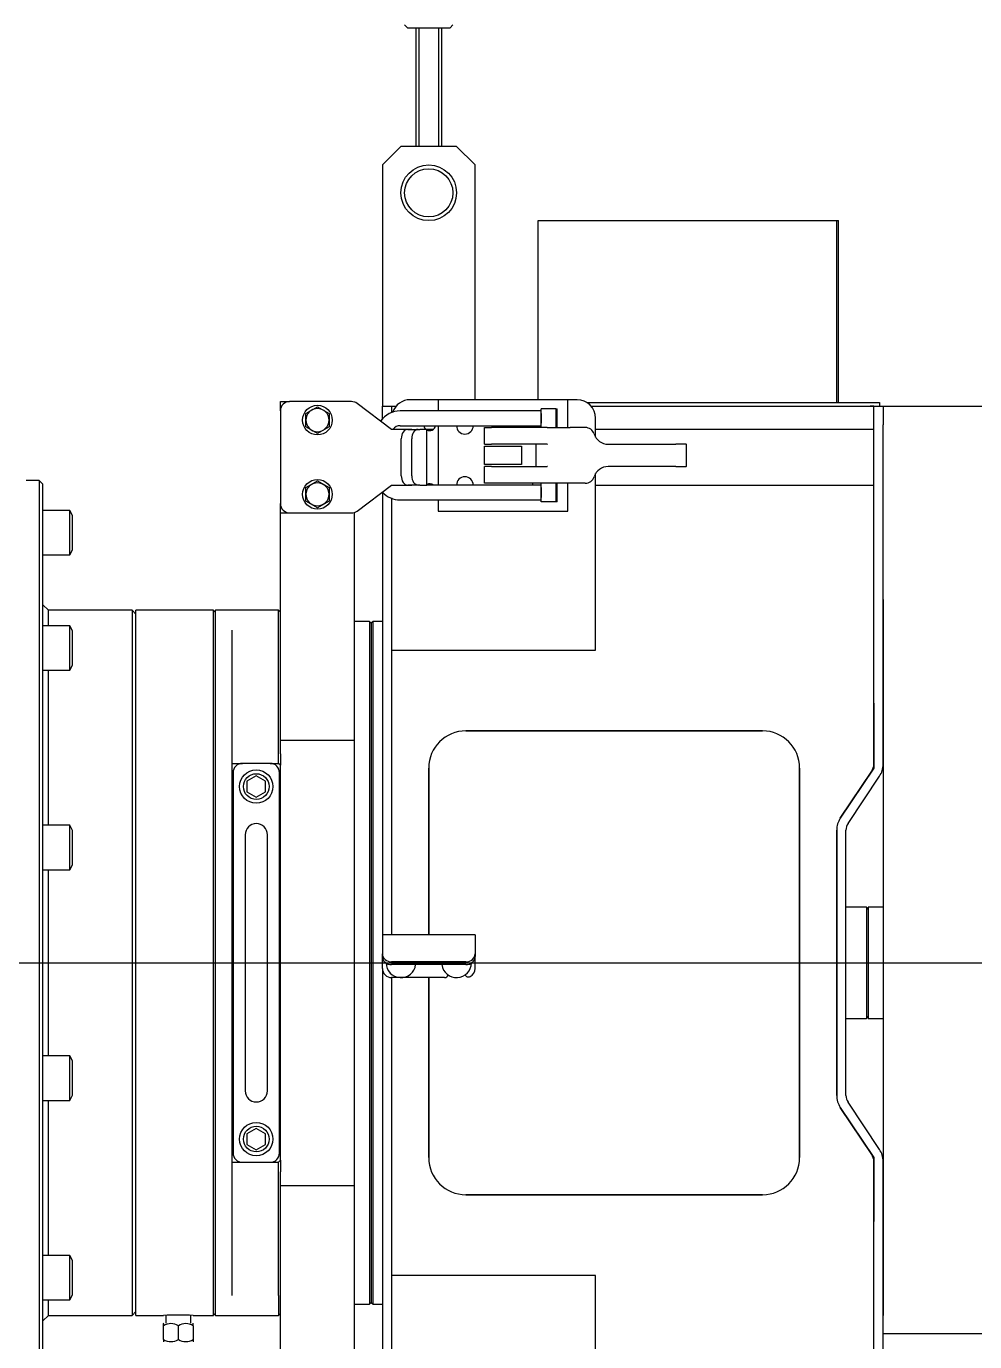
# Model space of a CAD drawing. Extents: x -681219 to -550379, y -242630 to -158199.
# Drawn here: x -618831 to -618169, y -178370 to -177451 of the extents above; entities that cross this region are included whole.
import ezdxf
from ezdxf.lldxf.tags import DXFTag

# ---------------------------------------------------------------- set-up
doc = ezdxf.new("R2010")
doc.units = 0
doc.header["$LTSCALE"] = 1000
for name, color, linetype in [('01', 7, 'CONTINUOUS'), ('02', 1, 'CONTINUOUS'), ('1323400', 7, 'CONTINUOUS'), ('146拉紧把手挂钩', 7, 'CONTINUOUS'), ('8_GB97.1', 7, 'CONTINUOUS'), ('DV1_默认层', 7, 'CONTINUOUS'), ('M12×30_GB70.1', 7, 'CONTINUOUS'), ('M16×150_GB70.1_1', 7, 'CONTINUOUS'), ('M8×25_GB5783', 7, 'CONTINUOUS'), ('MYPH00711482', 7, 'CONTINUOUS'), ('MYPH00711483', 7, 'CONTINUOUS'), ('MYPH00711499', 7, 'CONTINUOUS'), ('MYPH00711502', 7, 'CONTINUOUS'), ('PT123-0-200MPA', 7, 'CONTINUOUS'), ('SJPS265_01010201', 7, 'CONTINUOUS'), ('SSJP146.01.01.01', 7, 'CONTINUOUS'), ('SSJP146.01.02-02', 7, 'CONTINUOUS'), ('SSJP146.01.02-03', 7, 'CONTINUOUS'), ('Y2VP132S-4-B8', 7, 'CONTINUOUS'), ('中间支板', 7, 'CONTINUOUS'), ('切割装置支撑架', 7, 'CONTINUOUS'), ('前端板', 7, 'CONTINUOUS'), ('固定架', 7, 'CONTINUOUS'), ('外壳', 7, 'CONTINUOUS'), ('外壳（后）2', 7, 'CONTINUOUS'), ('拉手连接板（一）', 7, 'CONTINUOUS'), ('支撑轴', 7, 'CONTINUOUS'), ('模板架', 7, 'CONTINUOUS'), ('汇流体', 7, 'CONTINUOUS'), ('连接环', 7, 'CONTINUOUS'), ('门', 7, 'CONTINUOUS')]:
    doc.layers.add(name, color=color, linetype=linetype)
tags = doc.linetypes.add('CENTER2', pattern=[28.575, 19.05, -3.175, 3.175, -3.175]).pattern_tags.tags
tags[10:11] = [DXFTag(74, 4), DXFTag(75, 0), DXFTag(340, '0'), DXFTag(46, 0.0), DXFTag(50, 0.0), DXFTag(44, 0.0), DXFTag(45, 0.0)]
tags[8:9] = [DXFTag(74, 4), DXFTag(75, 0), DXFTag(340, '0'), DXFTag(46, 0.0), DXFTag(50, 0.0), DXFTag(44, 0.0), DXFTag(45, 0.0)]
tags[6:7] = [DXFTag(74, 4), DXFTag(75, 0), DXFTag(340, '0'), DXFTag(46, 0.0), DXFTag(50, 0.0), DXFTag(44, 0.0), DXFTag(45, 0.0)]
tags[4:5] = [DXFTag(74, 4), DXFTag(75, 0), DXFTag(340, '0'), DXFTag(46, 0.0), DXFTag(50, 0.0), DXFTag(44, 0.0), DXFTag(45, 0.0)]

msp = doc.modelspace()

# ---------------------------------------------------------------- linework, layer by layer
at = {"layer": '01', "color": 7, "linetype": 'Continuous'}
for p, q in [((-618660.8745, -177965.6564), (-618680.3145, -177965.6564)), ((-618686.7945, -177972.1364), (-618686.7945, -178237.8164)), ((-618654.3945, -178237.8164), (-618654.3945, -177972.1364)), ((-618680.3145, -178244.2964), (-618660.8745, -178244.2964))]:
    msp.add_line(p, q, dxfattribs=at)
for centre, radius, start, end in [((-618680.3145, -177972.1364), 6.48, 90, 180), ((-618660.8745, -177972.1364), 6.48, 0, 90), ((-618670.5945, -178194.4004), 7.776, 180, 0), ((-618680.3145, -178237.8164), 6.48, 180, 270), ((-618660.8745, -178237.8164), 6.48, 270, 0)]:
    msp.add_arc(centre, radius, start, end, dxfattribs=at)
at = {"layer": '02', "color": 7, "linetype": 'Continuous'}
for p, q in [((-618439.5594, -177713.5844), (-618241.6185, -177713.5844)), ((-618241.6185, -177713.5844), (-618235.1385, -177713.5844)), ((-618235.1385, -177713.5844), (-618235.1385, -177716.1764)), ((-618436.5377, -177716.1764), (-618241.6185, -177716.1764)), ((-618239.0265, -177716.1764), (-618241.6185, -177716.1764))]:
    msp.add_line(p, q, dxfattribs=at)
at = {"layer": '1323400', "color": 7, "linetype": 'Continuous'}
for p, q in [((-618543.5865, -177711.6404), (-618543.5865, -177719.4164)), ((-618452.8665, -177711.6404), (-618543.5865, -177711.6404)), ((-618452.8665, -177731.0804), (-618452.8665, -177711.6404)), ((-618471.4457, -177719.4164), (-618570.02, -177719.4164)), ((-618461.1549, -177718.1204), (-618471.4457, -177718.1204)), ((-618471.4457, -177721.1715), (-618471.4457, -177718.1204)), ((-618471.4457, -177728.0293), (-618471.4457, -177721.1715)), ((-618461.1549, -177718.1204), (-618460.2073, -177718.1204)), ((-618461.1549, -177718.1204), (-618461.1549, -177731.0804)), ((-618460.2073, -177731.0804), (-618460.2073, -177718.1204)), ((-618570.02, -177729.7844), (-618471.4457, -177729.7844)), ((-618543.5865, -177729.7844), (-618543.5865, -177771.2564)), ((-618511.1865, -177731.0804), (-618506.2781, -177731.0804)), ((-618511.1865, -177742.7444), (-618511.1865, -177731.0804)), ((-618467.378, -177731.0804), (-618506.2781, -177731.0804)), ((-618471.4457, -177731.0804), (-618471.4457, -177728.0293)), ((-618467.378, -177731.0804), (-618451.1247, -177731.0804)), ((-618440.6507, -177731.0804), (-618451.1247, -177731.0804)), ((-618511.1865, -177742.7444), (-618506.2781, -177742.7444)), ((-618511.1865, -177757.0004), (-618511.1865, -177744.0404)), ((-618511.1865, -177744.0404), (-618485.2665, -177744.0404)), ((-618467.378, -177742.7444), (-618506.2781, -177742.7444)), ((-618485.2665, -177744.0404), (-618485.2665, -177757.0004)), ((-618474.8985, -177758.2964), (-618474.8985, -177742.7444)), ((-618467.378, -177742.7444), (-618467.0161, -177742.7444)), ((-618424.6201, -177742.7444), (-618377.2801, -177742.7444)), ((-618370.1881, -177742.7444), (-618377.2801, -177742.7444)), ((-618370.1881, -177742.7444), (-618369.9986, -177742.7444)), ((-618369.9986, -177742.7444), (-618369.8517, -177742.7444)), ((-618369.8517, -177758.2964), (-618369.8517, -177742.7444)), ((-618485.2665, -177757.0004), (-618511.1865, -177757.0004)), ((-618511.1865, -177769.9604), (-618511.1865, -177758.2964)), ((-618506.2781, -177758.2964), (-618511.1865, -177758.2964)), ((-618506.2781, -177758.2964), (-618467.378, -177758.2964)), ((-618467.0161, -177758.2964), (-618467.378, -177758.2964)), ((-618377.2801, -177758.2964), (-618424.6201, -177758.2964)), ((-618377.2801, -177758.2964), (-618370.1881, -177758.2964)), ((-618369.9986, -177758.2964), (-618370.1881, -177758.2964)), ((-618369.8517, -177758.2964), (-618369.9986, -177758.2964)), ((-618471.4457, -177771.2564), (-618551.4546, -177771.2564)), ((-618506.2781, -177769.9604), (-618511.1865, -177769.9604)), ((-618467.378, -177769.9604), (-618506.2781, -177769.9604)), ((-618471.4457, -177773.0115), (-618471.4457, -177769.9604)), ((-618471.4457, -177779.8693), (-618471.4457, -177773.0115)), ((-618451.1247, -177769.9604), (-618467.378, -177769.9604)), ((-618461.1549, -177769.9604), (-618461.1549, -177782.9204)), ((-618460.2073, -177782.9204), (-618460.2073, -177769.9604)), ((-618452.8665, -177789.4004), (-618452.8665, -177769.9604)), ((-618440.6507, -177769.9604), (-618451.1247, -177769.9604)), ((-618570.02, -177781.6244), (-618471.4457, -177781.6244)), ((-618543.5865, -177781.6244), (-618543.5865, -177789.4004)), ((-618471.4457, -177782.9204), (-618471.4457, -177779.8693)), ((-618461.1549, -177782.9204), (-618471.4457, -177782.9204)), ((-618460.2073, -177782.9204), (-618461.1549, -177782.9204)), ((-618543.5865, -177789.4004), (-618452.8665, -177789.4004))]:
    msp.add_line(p, q, dxfattribs=at)
for centre, radius, start, end in [((-618569.9772, -177736.2203), 16.8039, 90.1460423, 144.9507593), ((-618569.9772, -177736.2203), 16.8039, 139.0932508, 144.9507593), ((-618569.9754, -177736.222), 6.4378, 90.3967508, 143.0364929), ((-618524.7945, -177729.7844), 5.832, 180, 0), ((-618471.6585, -177729.7844), 5.832, 180, 192.8395884), ((-618440.6507, -177737.5604), 6.48, 17.9202131, 90), ((-618424.6201, -177732.3764), 10.368, 197.9202131, 270), ((-618424.6201, -177768.6644), 10.368, 90, 162.0797869), ((-618524.7945, -177771.2564), 5.832, 0, 180), ((-618440.6507, -177763.4804), 6.48, 270, 342.0797869), ((-618569.9758, -177764.8191), 16.8054, 222.2245259, 269.8491435), ((-618471.6585, -177771.2564), 5.832, 167.1604116, 180)]:
    msp.add_arc(centre, radius, start, end, dxfattribs=at)
for centre in [(-618470.9718, -177724.6004), (-618470.9718, -177776.4404)]:
    msp.add_ellipse(centre, major_axis=(0, 5.184), ratio=0.12186934, start_param=0.84806208, end_param=2.29353057, dxfattribs=at)
at = {"layer": '146拉紧把手挂钩', "color": 7, "linetype": 'Continuous'}
for p, q in [((-618604.0665, -177712.9364), (-618647.2665, -177712.9364)), ((-618653.7465, -177719.4164), (-618653.7465, -177784.2164)), ((-618575.9865, -177732.3764), (-618600.1785, -177714.2324)), ((-618568.3026, -177732.3764), (-618575.9865, -177732.3764)), ((-618561.8226, -177732.3764), (-618568.3026, -177732.3764)), ((-618564.7009, -177732.3764), (-618557.3696, -177732.3764)), ((-618557.3696, -177732.3764), (-618556.3892, -177732.3764)), ((-618551.4546, -177732.3764), (-618556.3892, -177732.3764)), ((-618551.4546, -177771.2564), (-618551.4546, -177732.3764)), ((-618569.2829, -177764.7764), (-618569.2829, -177738.8564)), ((-618561.9516, -177764.7764), (-618561.9516, -177738.8564)), ((-618600.1785, -177789.4004), (-618575.9865, -177771.2564)), ((-618575.9865, -177771.2564), (-618568.3026, -177771.2564)), ((-618568.3026, -177771.2564), (-618561.8226, -177771.2564)), ((-618557.3696, -177771.2564), (-618564.7009, -177771.2564)), ((-618556.3892, -177771.2564), (-618557.3696, -177771.2564)), ((-618556.3892, -177771.2564), (-618551.4546, -177771.2564)), ((-618647.2665, -177790.6964), (-618604.0665, -177790.6964))]:
    msp.add_line(p, q, dxfattribs=at)
for centre, start, end in [((-618647.2665, -177719.4164), 90, 180), ((-618604.0665, -177719.4164), 53.1301024, 90), ((-618647.2665, -177784.2164), 180, 270), ((-618604.0665, -177784.2164), 270, 306.8698976)]:
    msp.add_arc(centre, 6.48, start, end, dxfattribs=at)
for centre, major_axis, start_param, end_param in [((-618564.7009, -177738.8564), (0, -6.48), 3.14159265, 4.71238898), ((-618557.3696, -177738.8564), (0, 6.48), 0, 1.57079633), ((-618564.7009, -177764.7764), (0, -6.48), 4.71238898, 6.28318531), ((-618557.3696, -177764.7764), (0, 6.48), 1.57079633, 3.14159265)]:
    msp.add_ellipse(centre, major_axis=major_axis, ratio=0.70710678, start_param=start_param, end_param=end_param, dxfattribs=at)
at = {"layer": '8_GB97.1', "color": 7, "linetype": 'Continuous'}
for centre in [(-618627.8265, -177725.8964), (-618627.8265, -177777.7364)]:
    msp.add_circle(centre, 10.368, dxfattribs=at)
at = {"layer": 'DV1_默认层', "color": 7, "linetype": 'CENTER2', "ltscale": 30}
msp.add_line((-623650.9859, -178104.9764), (-617783.6386, -178104.9764), dxfattribs=at)
at = {"layer": 'M12×30_GB70.1', "color": 7, "linetype": 'Continuous'}
for p, q in [((-618670.5945, -177974.3737), (-618677.0747, -177978.1151)), ((-618677.0747, -177978.1151), (-618677.0747, -177985.5978)), ((-618664.1143, -177978.1151), (-618670.5945, -177974.3737)), ((-618664.1143, -177985.5978), (-618664.1143, -177978.1151)), ((-618677.0747, -177985.5978), (-618670.5945, -177989.3391)), ((-618670.5945, -177989.3391), (-618664.1143, -177985.5978)), ((-618670.5945, -178220.6137), (-618677.0747, -178224.3551)), ((-618677.0747, -178224.3551), (-618677.0747, -178231.8378)), ((-618664.1143, -178224.3551), (-618670.5945, -178220.6137)), ((-618664.1143, -178231.8378), (-618664.1143, -178224.3551)), ((-618677.0747, -178231.8378), (-618670.5945, -178235.5791)), ((-618670.5945, -178235.5791), (-618664.1143, -178231.8378))]:
    msp.add_line(p, q, dxfattribs=at)
for centre, radius in [((-618670.5945, -177981.8564), 11.664), ((-618670.5945, -177981.8564), 8.9704), ((-618670.5945, -178228.0964), 11.664), ((-618670.5945, -178228.0964), 8.9704)]:
    msp.add_circle(centre, radius, dxfattribs=at)
at = {"layer": 'M16×150_GB70.1_1', "color": 7, "linetype": 'Continuous'}
for p, q in [((-618800.9721, -177788.9829), (-618819.6345, -177788.9829)), ((-618800.9721, -177820.0869), (-618800.9721, -177788.9829)), ((-618798.8985, -177792.5743), (-618800.9721, -177788.9829)), ((-618798.8985, -177816.4954), (-618798.8985, -177792.5743)), ((-618819.6345, -177820.0869), (-618800.9721, -177820.0869)), ((-618800.9721, -177820.0869), (-618798.8985, -177816.4954)), ((-618800.9721, -177869.4859), (-618819.6345, -177869.4859)), ((-618800.9721, -177900.5899), (-618800.9721, -177869.4859)), ((-618798.8985, -177873.0774), (-618800.9721, -177869.4859)), ((-618798.8985, -177896.9985), (-618798.8985, -177873.0774)), ((-618800.9721, -177900.5899), (-618798.8985, -177896.9985)), ((-618819.6345, -177900.5899), (-618800.9721, -177900.5899)), ((-618800.9721, -178008.9213), (-618819.6345, -178008.9213)), ((-618800.9721, -178040.0253), (-618800.9721, -178008.9213)), ((-618798.8985, -178012.5128), (-618800.9721, -178008.9213)), ((-618798.8985, -178036.4339), (-618798.8985, -178012.5128)), ((-618819.6345, -178040.0253), (-618800.9721, -178040.0253)), ((-618800.9721, -178040.0253), (-618798.8985, -178036.4339)), ((-618800.9721, -178169.9275), (-618819.6345, -178169.9275)), ((-618800.9721, -178201.0315), (-618800.9721, -178169.9275)), ((-618798.8985, -178173.519), (-618800.9721, -178169.9275)), ((-618798.8985, -178197.44), (-618798.8985, -178173.519)), ((-618819.6345, -178201.0315), (-618800.9721, -178201.0315)), ((-618800.9721, -178201.0315), (-618798.8985, -178197.44)), ((-618800.9721, -178309.3629), (-618819.6345, -178309.3629)), ((-618800.9721, -178340.4669), (-618800.9721, -178309.3629)), ((-618798.8985, -178312.9544), (-618800.9721, -178309.3629)), ((-618798.8985, -178336.8754), (-618798.8985, -178312.9544)), ((-618800.9721, -178340.4669), (-618798.8985, -178336.8754)), ((-618819.6345, -178340.4669), (-618800.9721, -178340.4669))]:
    msp.add_line(p, q, dxfattribs=at)
at = {"layer": 'M8×25_GB5783', "color": 7, "linetype": 'Continuous'}
for p, q in [((-618635.8961, -177721.2373), (-618627.8265, -177716.5782)), ((-618635.8961, -177725.8964), (-618635.8961, -177721.2373)), ((-618627.8265, -177716.5782), (-618619.7569, -177721.2373)), ((-618619.7569, -177721.2373), (-618619.7569, -177725.8964)), ((-618635.8961, -177730.5555), (-618635.8961, -177725.8964)), ((-618627.8265, -177735.2147), (-618635.8961, -177730.5555)), ((-618619.7569, -177730.5555), (-618627.8265, -177735.2147)), ((-618619.7569, -177725.8964), (-618619.7569, -177730.5555)), ((-618635.8961, -177773.0773), (-618627.8265, -177768.4182)), ((-618627.8265, -177768.4182), (-618619.7569, -177773.0773)), ((-618635.8961, -177777.7364), (-618635.8961, -177773.0773)), ((-618635.8961, -177782.3955), (-618635.8961, -177777.7364)), ((-618619.7569, -177773.0773), (-618619.7569, -177777.7364)), ((-618619.7569, -177777.7364), (-618619.7569, -177782.3955)), ((-618627.8265, -177787.0547), (-618635.8961, -177782.3955)), ((-618619.7569, -177782.3955), (-618627.8265, -177787.0547))]:
    msp.add_line(p, q, dxfattribs=at)
for centre, start, end in [((-618627.8265, -177725.8964), 0, 180), ((-618627.8265, -177725.8964), 180, 0), ((-618627.8265, -177777.7364), 0, 180), ((-618627.8265, -177777.7364), 180, 0)]:
    msp.add_arc(centre, 8.0696, start, end, dxfattribs=at)
at = {"layer": 'MYPH00711482', "color": 7, "linetype": 'Continuous'}
for p, q in [((-618473.6025, -177586.5764), (-618470.6217, -177586.5764)), ((-618473.6025, -177711.6404), (-618473.6025, -177586.5764)), ((-618470.6217, -177586.5764), (-618264.9465, -177586.5764)), ((-618264.9465, -177713.5844), (-618264.9465, -177586.5764)), ((-618264.9465, -177586.5764), (-618263.6505, -177586.5764)), ((-618263.6505, -177713.5844), (-618263.6505, -177586.5764))]:
    msp.add_line(p, q, dxfattribs=at)
at = {"layer": 'MYPH00711483', "color": 7, "linetype": 'Continuous'}
for p, q in [((-618566.9145, -177449.8484), (-618564.9705, -177451.7924)), ((-618564.9705, -177451.7924), (-618535.1625, -177451.7924)), ((-618535.1625, -177451.7924), (-618533.2185, -177449.8484))]:
    msp.add_line(p, q, dxfattribs=at)
at = {"layer": 'MYPH00711499', "color": 7, "linetype": 'Continuous'}
for p, q in [((-618678.3705, -178015.5524), (-618678.3705, -178029.8084)), ((-618662.8185, -178029.8084), (-618662.8185, -178015.5524)), ((-618678.3705, -178029.8084), (-618678.3705, -178180.1444)), ((-618662.8185, -178180.1444), (-618662.8185, -178029.8084)), ((-618678.3705, -178180.1444), (-618678.3705, -178194.4004)), ((-618662.8185, -178194.4004), (-618662.8185, -178180.1444))]:
    msp.add_line(p, q, dxfattribs=at)
for centre, start, end in [((-618670.5945, -178015.5524), 0, 180), ((-618670.5945, -178194.4004), 180, 0)]:
    msp.add_arc(centre, 7.776, start, end, dxfattribs=at)
at = {"layer": 'MYPH00711502', "color": 7, "linetype": 'Continuous'}
for p, q in [((-618822.2265, -177768.0164), (-618831.2985, -177768.0164)), ((-618822.2265, -177768.0164), (-618822.2265, -178441.9364)), ((-618819.6345, -177770.6084), (-618822.2265, -177768.0164)), ((-618819.6345, -178439.3444), (-618819.6345, -177770.6084)), ((-618815.7465, -177858.7364), (-618819.6345, -177854.8484)), ((-618815.7465, -177869.4859), (-618815.7465, -177858.7364)), ((-618757.4265, -177858.7364), (-618815.7465, -177858.7364)), ((-618757.4265, -177858.7364), (-618757.4265, -178351.2164)), ((-618754.8345, -177861.3284), (-618757.4265, -177858.7364)), ((-618815.7465, -178008.9213), (-618815.7465, -177900.5899)), ((-618815.7465, -178169.9275), (-618815.7465, -178040.0253)), ((-618815.7465, -178309.3629), (-618815.7465, -178201.0315)), ((-618815.7465, -178351.2164), (-618815.7465, -178340.4669)), ((-618819.6345, -178355.1044), (-618815.7465, -178351.2164)), ((-618815.7465, -178351.2164), (-618757.4265, -178351.2164)), ((-618757.4265, -178351.2164), (-618754.8345, -178348.6244))]:
    msp.add_line(p, q, dxfattribs=at)
at = {"layer": 'PT123-0-200MPA', "color": 7, "linetype": 'Continuous'}
for p, q in [((-618735.2649, -178356.7892), (-618735.3945, -178356.9188)), ((-618735.3945, -178358.5228), (-618735.3945, -178356.9188)), ((-618733.7745, -178351.1539), (-618733.7745, -178356.7892)), ((-618716.2785, -178356.7892), (-618716.2785, -178351.1536)), ((-618714.6585, -178356.9188), (-618714.7881, -178356.7892)), ((-618714.6585, -178358.5228), (-618714.6585, -178356.9361)), ((-618735.3945, -178368.0157), (-618735.3945, -178358.5228)), ((-618725.0265, -178368.0157), (-618725.0265, -178358.5228)), ((-618714.6585, -178358.5228), (-618714.6585, -178368.0157)), ((-618735.3945, -178368.0157), (-618735.3945, -178369.6023)), ((-618714.6585, -178368.0157), (-618714.6585, -178369.6196))]:
    msp.add_line(p, q, dxfattribs=at)
for centre, radius, start, end in [((-618730.2105, -178366.2047), 9.2674, 55.9872234, 124.0127766), ((-618730.2105, -178366.2046), 9.2674, 55.9872057, 124.0127943), ((-618719.8425, -178366.2046), 9.2674, 55.9872057, 124.0127943), ((-618719.8425, -178366.2232), 9.2828, 56.051111, 123.948889), ((-618730.2105, -178360.3338), 9.2674, 235.9872234, 304.0127766), ((-618730.2105, -178360.3153), 9.2828, 236.051111, 303.948889), ((-618719.8425, -178360.3153), 9.2828, 236.051111, 303.948889), ((-618719.8425, -178360.3338), 9.2674, 235.9872057, 304.0127943)]:
    msp.add_arc(centre, radius, start, end, dxfattribs=at)
at = {"layer": 'SJPS265_01010201', "color": 7, "linetype": 'Continuous'}
for p, q in [((-618244.2105, -178066.0964), (-618258.4665, -178066.0964)), ((-618244.2105, -178066.0964), (-618244.2105, -178143.8564)), ((-618242.9145, -178067.3924), (-618244.2105, -178066.0964)), ((-618258.4665, -178143.8564), (-618244.2105, -178143.8564)), ((-618244.2105, -178143.8564), (-618242.9145, -178142.5604))]:
    msp.add_line(p, q, dxfattribs=at)
at = {"layer": 'SSJP146.01.01.01', "color": 7, "linetype": 'Continuous'}
for p, q in [((-618569.5065, -177534.7364), (-618582.4665, -177547.6964)), ((-618530.6265, -177534.7364), (-618569.5065, -177534.7364)), ((-618517.6665, -177547.6964), (-618530.6265, -177534.7364)), ((-618582.4665, -177547.6964), (-618582.4665, -177716.1764)), ((-618517.6665, -177711.6404), (-618517.6665, -177547.6964)), ((-618582.4665, -178085.5364), (-618582.4665, -178089.4244)), ((-618517.6665, -178085.5364), (-618582.4665, -178085.5364)), ((-618582.4665, -178089.4244), (-618582.4665, -178098.7041)), ((-618517.6665, -178085.5364), (-618517.6665, -178089.4244)), ((-618517.6665, -178089.4244), (-618517.6665, -178098.7041)), ((-618582.4665, -178100.6481), (-618582.4665, -178098.7041)), ((-618517.6665, -178098.7041), (-618517.6665, -178100.6481)), ((-618582.4665, -178108.8644), (-618582.4665, -178100.6481)), ((-618524.1465, -178104.316), (-618575.9865, -178104.316)), ((-618524.1465, -178106.26), (-618575.9865, -178106.26)), ((-618517.6665, -178108.8644), (-618517.6665, -178100.6481)), ((-618538.9652, -178115.3444), (-618575.9865, -178115.3444))]:
    msp.add_line(p, q, dxfattribs=at)
for centre, radius, start, end in [((-618575.9865, -178108.8644), 6.48, 180, 270), ((-618569.5065, -178104.9764), 10.368, 180.8952095, 352.8886741), ((-618530.6265, -178104.9764), 10.368, 187.1113259, 0), ((-618524.1465, -178108.8644), 6.48, 298.0259102, 0), ((-618538.9652, -178112.7524), 2.592, 270, 342.6317013), ((-618522.3196, -178112.2965), 2.592, 206.2804784, 298.0259102)]:
    msp.add_arc(centre, radius, start, end, dxfattribs=at)
for centre, major_axis, start_param, end_param in [((-618575.9865, -178098.7041), (-6.48, 0), 0, 1.57079633), ((-618524.1465, -178098.7041), (-6.48, 0), 1.57079633, 3.14159265), ((-618575.9865, -178100.6481), (6.48, 0), 3.14159265, 4.71238898), ((-618524.1465, -178100.6481), (6.48, 0), 4.71238898, 6.28318531)]:
    msp.add_ellipse(centre, major_axis=major_axis, ratio=0.8660254, start_param=start_param, end_param=end_param, dxfattribs=at)
at = {"layer": 'SSJP146.01.02-02', "color": 7, "linetype": 'Continuous'}
for radius in [19.44, 16.848]:
    msp.add_circle((-618550.0665, -177567.1364), radius, dxfattribs=at)
at = {"layer": 'SSJP146.01.02-03', "color": 7, "linetype": 'Continuous'}
for p, q in [((-618559.1385, -177451.7924), (-618559.1385, -177534.7364)), ((-618556.8705, -177451.7924), (-618556.8705, -177534.7364)), ((-618543.2625, -177451.7924), (-618543.2625, -177534.7364)), ((-618540.9945, -177534.7364), (-618540.9945, -177451.7924))]:
    msp.add_line(p, q, dxfattribs=at)
at = {"layer": 'Y2VP132S-4-B8', "color": 7, "linetype": 'Continuous'}
for p, q in [((-618242.9145, -178066.0964), (-618242.9145, -178143.8564)), ((-618232.5465, -178066.0964), (-618242.9145, -178066.0964)), ((-618242.9145, -178143.8564), (-618232.5465, -178143.8564))]:
    msp.add_line(p, q, dxfattribs=at)
at = {"layer": '中间支板', "color": 7, "linetype": 'Continuous'}
for p, q in [((-618239.0265, -177716.1764), (-618232.5465, -177716.1764)), ((-618239.0265, -177729.1364), (-618239.0265, -177716.1764)), ((-618232.5465, -177716.1764), (-618232.5465, -177729.1364)), ((-618239.0265, -177966.3458), (-618239.0265, -177729.1364)), ((-618232.5465, -177966.3458), (-618232.5465, -177729.1364)), ((-618262.4434, -178004.0217), (-618240.4413, -177971.0186)), ((-618257.0517, -178007.6162), (-618235.0496, -177974.6131)), ((-618264.9465, -178197.6639), (-618264.9465, -178012.289)), ((-618258.4665, -178197.6639), (-618258.4665, -178012.289)), ((-618240.4413, -178238.9342), (-618262.4434, -178205.9311)), ((-618235.0496, -178235.3397), (-618257.0517, -178202.3366)), ((-618239.0265, -178480.8164), (-618239.0265, -178243.607)), ((-618232.5465, -178480.8164), (-618232.5465, -178243.607))]:
    msp.add_line(p, q, dxfattribs=at)
for centre, radius, start, end in [((-618247.4505, -177966.3458), 8.424, 326.3099325, 0), ((-618247.4505, -177966.3458), 14.904, 326.3099325, 0), ((-618250.0425, -178012.289), 14.904, 146.3099325, 180), ((-618250.0425, -178012.289), 8.424, 146.3099325, 180), ((-618250.0425, -178197.6639), 14.904, 180, 213.6900675), ((-618250.0425, -178197.6639), 8.424, 180, 213.6900675), ((-618247.4505, -178243.607), 14.904, 0, 33.6900675), ((-618247.4505, -178243.607), 8.424, 0, 33.6900675)]:
    msp.add_arc(centre, radius, start, end, dxfattribs=at)
at = {"layer": '切割装置支撑架', "color": 7, "linetype": 'Continuous'}
for p, q in [((-618653.7465, -177719.4164), (-618653.7465, -177712.9364)), ((-618653.7465, -177712.9364), (-618647.2665, -177712.9364)), ((-618601.9065, -177713.307), (-618601.9065, -177712.9364)), ((-618653.7465, -177790.6964), (-618653.7465, -177784.2164)), ((-618653.7465, -177949.4564), (-618653.7465, -177790.6964)), ((-618653.7465, -177790.6964), (-618647.2665, -177790.6964)), ((-618601.9065, -177790.6964), (-618601.9065, -177790.3258)), ((-618601.9065, -177949.4564), (-618601.9065, -177790.6964)), ((-618653.7465, -177959.0723), (-618653.7465, -177949.4564)), ((-618653.7465, -177949.4564), (-618601.9065, -177949.4564)), ((-618601.9065, -178260.4964), (-618601.9065, -177949.4564)), ((-618653.7465, -178260.4964), (-618653.7465, -178250.8805)), ((-618653.7465, -178419.2564), (-618653.7465, -178260.4964)), ((-618653.7465, -178260.4964), (-618601.9065, -178260.4964)), ((-618601.9065, -178419.2564), (-618601.9065, -178260.4964))]:
    msp.add_line(p, q, dxfattribs=at)
at = {"layer": '前端板', "color": 7, "linetype": 'Continuous'}
for p, q in [((-618582.4665, -177716.1764), (-618575.9865, -177716.1764)), ((-618582.4665, -177725.3536), (-618582.4665, -177716.1764)), ((-618575.9865, -177716.1764), (-618575.9865, -177720.7223)), ((-618582.4665, -177776.1164), (-618582.4665, -178085.5364)), ((-618575.9865, -177780.1985), (-618575.9865, -178085.5364)), ((-618582.4665, -178108.8644), (-618582.4665, -178433.8364)), ((-618575.9865, -178115.3444), (-618575.9865, -178429.7134))]:
    msp.add_line(p, q, dxfattribs=at)
at = {"layer": '固定架', "color": 7, "linetype": 'Continuous'}
for p, q in [((-618699.1065, -177858.7364), (-618700.4025, -177860.0324)), ((-618699.1065, -178351.2164), (-618699.1065, -177858.7364)), ((-618655.0425, -177858.7364), (-618699.1065, -177858.7364)), ((-618655.0425, -177872.6232), (-618655.0425, -177858.7364)), ((-618653.7465, -177860.0324), (-618655.0425, -177858.7364)), ((-618687.4425, -177965.6564), (-618687.4425, -177872.6232)), ((-618655.0425, -177965.6564), (-618655.0425, -177872.6232)), ((-618653.7465, -177959.0723), (-618653.7465, -177967.0299)), ((-618687.4425, -177965.6564), (-618680.3145, -177965.6564)), ((-618687.4425, -178244.2964), (-618687.4425, -177965.6564)), ((-618660.8745, -177965.6564), (-618655.0425, -177965.6564)), ((-618653.7465, -177967.0299), (-618655.0425, -177965.6564)), ((-618653.7465, -178242.923), (-618653.7465, -177967.0299)), ((-618687.4425, -178244.2964), (-618680.3145, -178244.2964)), ((-618687.4425, -178337.3296), (-618687.4425, -178244.2964)), ((-618660.8745, -178244.2964), (-618655.0425, -178244.2964)), ((-618655.0425, -178244.2964), (-618653.7465, -178242.923)), ((-618655.0425, -178337.3296), (-618655.0425, -178244.2964)), ((-618653.7465, -178242.923), (-618653.7465, -178250.8805)), ((-618655.0425, -178337.3296), (-618655.0425, -178351.2164)), ((-618700.4025, -178349.9204), (-618699.1065, -178351.2164)), ((-618699.1065, -178351.2164), (-618655.0425, -178351.2164)), ((-618655.0425, -178351.2164), (-618653.7465, -178349.9204))]:
    msp.add_line(p, q, dxfattribs=at)
at = {"layer": '外壳', "color": 7, "linetype": 'Continuous'}
for p, q in [((-618575.9865, -177716.1764), (-618572.8752, -177716.1764)), ((-618436.5377, -177716.1764), (-618239.0265, -177716.1764)), ((-618575.9865, -177886.6004), (-618575.9865, -177923.5364)), ((-618575.9865, -177923.5364), (-618575.9865, -178085.5364)), ((-618239.0265, -177923.5364), (-618239.0265, -177968.8964)), ((-618524.1465, -177942.9764), (-618316.7865, -177942.9764)), ((-618550.0665, -178085.5364), (-618550.0665, -177968.8964)), ((-618290.8665, -177968.8964), (-618290.8665, -178241.0564)), ((-618239.0265, -177968.8964), (-618262.4434, -178004.0217)), ((-618264.9465, -178012.289), (-618264.9465, -178197.6639)), ((-618575.9865, -178115.3444), (-618575.9865, -178285.697)), ((-618550.0665, -178241.0564), (-618550.0665, -178115.3444)), ((-618262.4434, -178205.9311), (-618239.0265, -178241.0564)), ((-618239.0265, -178241.0564), (-618239.0265, -178285.697)), ((-618316.7865, -178266.9764), (-618524.1465, -178266.9764)), ((-618575.9865, -178285.697), (-618575.9865, -178323.3524))]:
    msp.add_line(p, q, dxfattribs=at)
for centre, radius, start, end in [((-618524.1465, -177968.8964), 25.92, 90, 180), ((-618316.7865, -177968.8964), 25.92, 0, 90), ((-618250.0425, -178012.289), 14.904, 146.3099325, 180), ((-618250.0425, -178197.6639), 14.904, 180, 213.6900675), ((-618524.1465, -178241.0564), 25.92, 180, 270), ((-618316.7865, -178241.0564), 25.92, 270, 0)]:
    msp.add_arc(centre, radius, start, end, dxfattribs=at)
at = {"layer": '外壳（后）2', "color": 7, "linetype": 'Continuous'}
for p, q in [((-618232.5465, -177716.1764), (-617610.4665, -177716.1764)), ((-618232.5465, -177851.1446), (-618232.5465, -178351.2164)), ((-618102.9465, -178364.1764), (-618232.5465, -178364.1764)), ((-618102.9465, -178364.1764), (-618232.5465, -178364.1764))]:
    msp.add_line(p, q, dxfattribs=at)
at = {"layer": '拉手连接板（一）', "color": 7, "linetype": 'Continuous'}
for p, q in [((-618543.5865, -177711.6404), (-618563.0265, -177711.6404)), ((-618446.3865, -177711.6404), (-618452.8665, -177711.6404)), ((-618433.4265, -177737.8484), (-618433.4265, -177724.6004)), ((-618433.4265, -177886.6004), (-618433.4265, -177763.1924)), ((-618575.9865, -177780.1985), (-618575.9865, -177886.6004)), ((-618575.9865, -177886.6004), (-618433.4265, -177886.6004)), ((-618433.4265, -178323.3524), (-618575.9865, -178323.3524)), ((-618575.9865, -178323.3524), (-618575.9865, -178429.7134)), ((-618433.4265, -178446.7604), (-618433.4265, -178323.3524))]:
    msp.add_line(p, q, dxfattribs=at)
for centre, radius, start, end in [((-618563.0265, -177724.6004), 12.96, 90, 161.204614), ((-618446.3865, -177724.6004), 12.96, 0, 90), ((-618549.4185, -177729.1364), 4.1148, 189.0606748, 231.9433434), ((-618549.4185, -177729.1364), 4.1148, 240.3418212, 350.9393252), ((-618549.4185, -177774.4964), 4.1148, 51.9433434, 119.6581788)]:
    msp.add_arc(centre, radius, start, end, dxfattribs=at)
at = {"layer": '支撑轴', "color": 7, "linetype": 'Continuous'}
for p, q in [((-618546.8819, -177732.3764), (-618551.4546, -177732.3764)), ((-618239.0265, -177732.3764), (-618433.4265, -177732.3764)), ((-618433.4265, -177771.2564), (-618239.0265, -177771.2564))]:
    msp.add_line(p, q, dxfattribs=at)
at = {"layer": '模板架', "color": 7, "linetype": 'Continuous'}
for p, q in [((-618588.9465, -177866.5124), (-618590.2425, -177867.8084)), ((-618590.2425, -177867.8084), (-618590.2425, -178342.1444)), ((-618588.9465, -178343.4404), (-618588.9465, -177866.5124)), ((-618582.4665, -177866.5124), (-618588.9465, -177866.5124)), ((-618590.2425, -178342.1444), (-618588.9465, -178343.4404)), ((-618588.9465, -178343.4404), (-618582.4665, -178343.4404))]:
    msp.add_line(p, q, dxfattribs=at)
at = {"layer": '汇流体', "color": 7, "linetype": 'Continuous'}
for p, q in [((-618591.5385, -177866.5124), (-618601.9065, -177866.5124)), ((-618591.5385, -177866.5124), (-618591.5385, -178343.4404)), ((-618590.2425, -177867.8084), (-618591.5385, -177866.5124)), ((-618590.2425, -177867.8084), (-618590.2425, -178342.1444)), ((-618601.9065, -178343.4404), (-618591.5385, -178343.4404)), ((-618591.5385, -178343.4404), (-618590.2425, -178342.1444))]:
    msp.add_line(p, q, dxfattribs=at)
at = {"layer": '连接环', "color": 7, "linetype": 'Continuous'}
for p, q in [((-618754.8345, -178351.2164), (-618754.8345, -177858.7364)), ((-618700.4025, -177858.7364), (-618754.8345, -177858.7364)), ((-618700.4025, -178351.2164), (-618700.4025, -177858.7364)), ((-618754.8345, -178351.2164), (-618735.3945, -178351.2164)), ((-618714.7855, -178351.2164), (-618700.4025, -178351.2164))]:
    msp.add_line(p, q, dxfattribs=at)
msp.add_arc((-618725.0265, -178597.2441), 246.246, 87.5868922, 92.413108, dxfattribs=at)
at = {"layer": '门', "color": 7, "linetype": 'Continuous'}
for p, q in [((-618316.7865, -177942.9764), (-618524.1465, -177942.9764)), ((-618550.0665, -177968.8964), (-618550.0665, -178085.5364)), ((-618290.8665, -178241.0564), (-618290.8665, -177968.8964)), ((-618550.0665, -178115.3444), (-618550.0665, -178241.0564)), ((-618524.1465, -178266.9764), (-618316.7865, -178266.9764))]:
    msp.add_line(p, q, dxfattribs=at)
for centre, start, end in [((-618524.1465, -177968.8964), 90, 180), ((-618316.7865, -177968.8964), 0, 90), ((-618524.1465, -178241.0564), 180, 270), ((-618316.7865, -178241.0564), 270, 0)]:
    msp.add_arc(centre, 25.92, start, end, dxfattribs=at)

doc.saveas('drawing.dxf')
